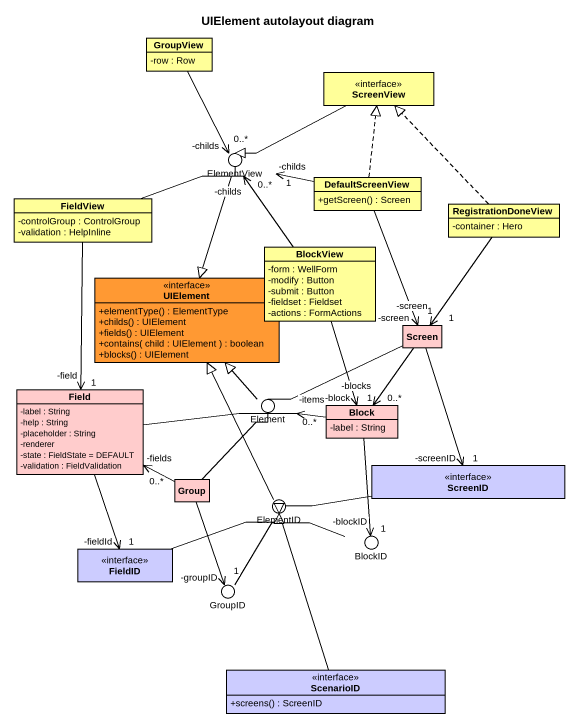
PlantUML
@startuml
title UIElement autolayout diagram
allowmixing
hide circle
hide empty members
skinparam classAttributeIconSize 0
class GroupView #FFFF99 {
  -row : Row
}
interface ScreenView #FFFF99
() ElementView #FFFF99
class DefaultScreenView #FFFF99 {
  +getScreen() : Screen
}
class FieldView #FFFF99 {
  -controlGroup : ControlGroup
  -validation : HelpInline
}
class RegistrationDoneView #FFFF99 {
  -container : Hero
}
class BlockView #FFFF99 {
  -form : WellForm
  -modify : Button
  -submit : Button
  -fieldset : Fieldset
  -actions : FormActions
}
interface UIElement #FF9933 {
  +elementType() : ElementType
  +childs() : UIElement
  +fields() : UIElement
  +contains( child : UIElement ) : boolean
  +blocks() : UIElement
}
class Screen #FFCCCC
class Field #FFCCCC {
  -label : String
  -help : String
  -placeholder : String
  -renderer
  -state : FieldState = DEFAULT
  -validation : FieldValidation
}
() Element #FFCCCC
class Block #FFCCCC {
  -label : String
}
class "Group" as Group_ #FFCCCC
interface ScreenID #CCCCFF
() ElementID #CCCCFF
interface FieldID #CCCCFF
() BlockID #CCCCFF
() GroupID #CCCCFF
interface ScenarioID #CCCCFF {
  +screens() : ScreenID
}
GroupView -- ElementView
ScreenView -left-|> ElementView
ElementView "-childs\n0..*" <-up- GroupView
ElementView "-childs\n1" <-right- DefaultScreenView
ElementView "-childs\n0..*" <-- BlockView
ElementView --|> UIElement
DefaultScreenView .up.|> ScreenView
FieldView -right- ElementView
RegistrationDoneView .up.|> ScreenView
BlockView -up- ElementView
Screen "-screen\n1" <-up- DefaultScreenView
Screen "-screen\n1" <-up- RegistrationDoneView
Screen -left- Element
Field "-field\n1" <-up- FieldView
Field -right- Element
Field "-fields\n0..*" <-right- Group_
Element -up-|> UIElement
Element "-items\n0..*" <-right- Block
Block "-block\n1" <-up- BlockView
Block "-blocks\n0..*" <-up- Screen
Block -left- Element
Group_ -up- Element
ScreenID "-screenID\n1" <-up- Screen
ScreenID -left-|> ElementID
ElementID -up-|> UIElement
FieldID "-fieldId\n1" <-up- Field
FieldID -right-|> ElementID
BlockID "-blockID\n1" <-up- Block
BlockID -left-|> ElementID
GroupID "-groupID\n1" <-up- Group_
GroupID -up-|> ElementID
ScenarioID -up-|> ElementID
@enduml
